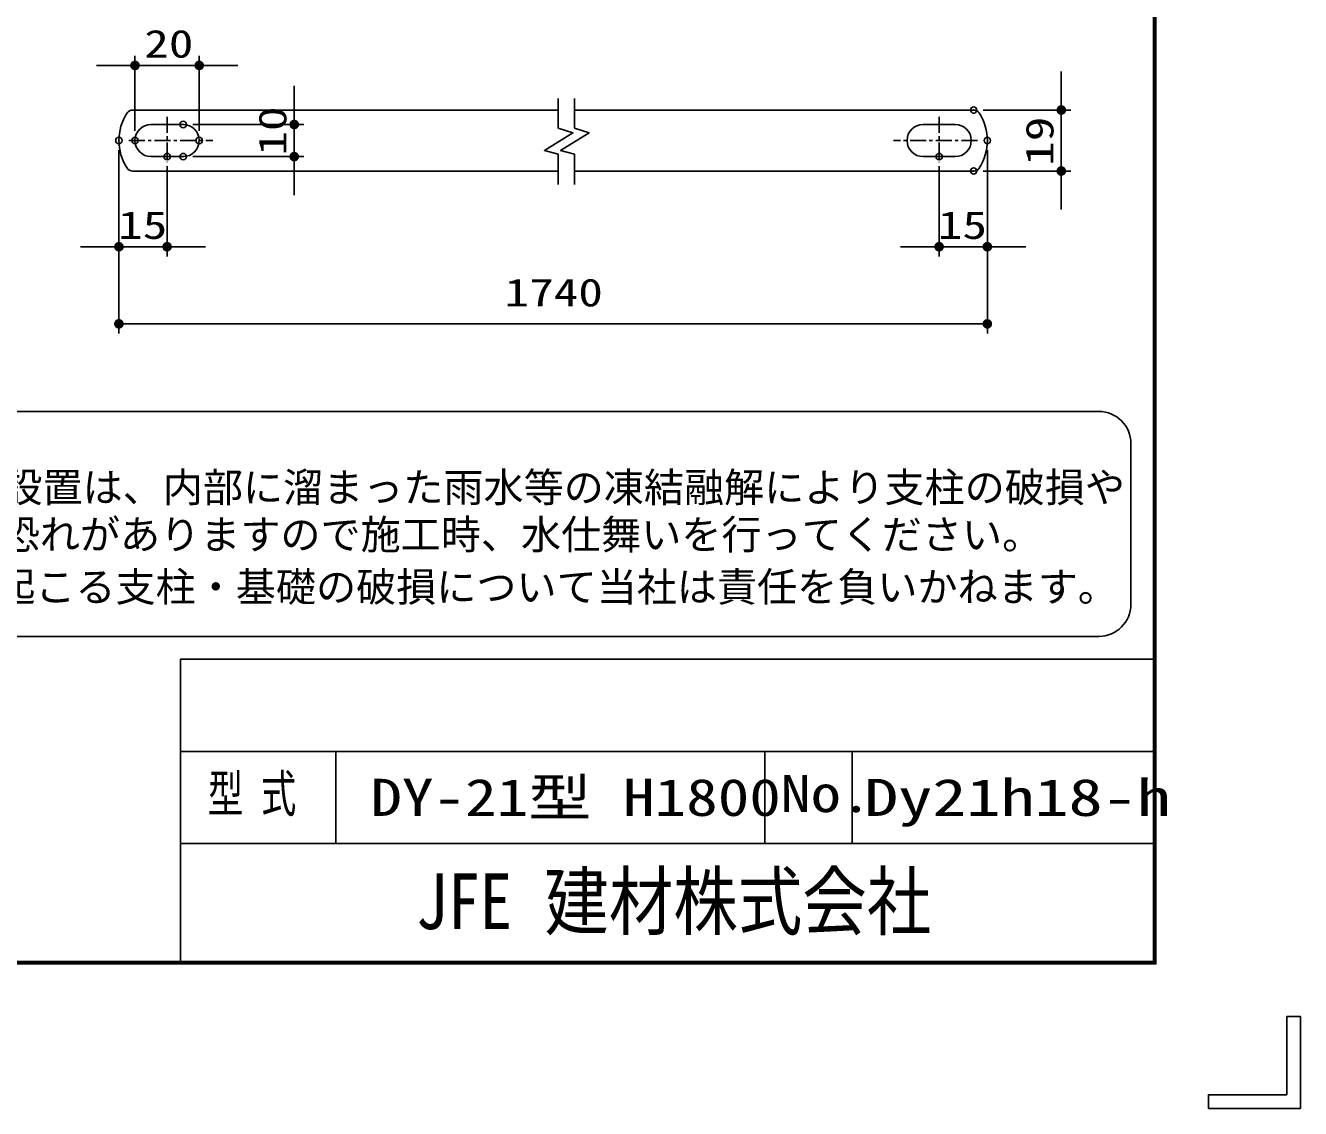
# Model space of a CAD drawing. Units: millimetres, scale not verified, with parts at other scales. Extents: x -4425 to 4425, y -3150 to 3150.
# Drawn here: x 2440 to 4425, y -3150 to -1464 of the extents above; entities that cross this region are included whole.
import ezdxf
from ezdxf.enums import TextEntityAlignment as Align

# ---------------------------------------------------------------- set-up
doc = ezdxf.new("R2010")
doc.units = ezdxf.units.MM
doc.header["$LTSCALE"] = 20
doc.header["$PDMODE"] = 32
doc.header["$PDSIZE"] = 10
doc.linetypes.add('USER1', pattern=[2, 1.25, -0.25, 0.25, -0.25])
for name, color, linetype, lineweight in [('0-0_KOUZOU', 7, 'Continuous', 25), ('0-2_SUNPOU', 1, 'Continuous', 25), ('0-9_WAKU', 7, 'Continuous', 25), ('0-B_D-TTL-TXT', 2, 'Continuous', 25)]:
    doc.layers.add(name, color=color, linetype=linetype, lineweight=lineweight)
doc.layers.add('0-3_DEFPOINTS', color=7, linetype='Continuous')
doc.styles.add('ＭＳ ゴシック', font='')
doc.styles.get('ＭＳ ゴシック').set_extended_font_data('MS Gothic')

# ---------------------------------------------------------------- blocks, each defined once
blk = doc.blocks.new('M1')
at = {"layer": '0-2_SUNPOU'}
blk.add_line((-5, 0), (-38.58, 0), dxfattribs=at)
for points in [[(0, 0), (-5, 0), (-4.96, 0.63)], [(0, 0), (-4.96, -0.63), (-5, 0)], [(0, 0), (-4.96, 0.63), (-4.84, 1.24)], [(0, 0), (-4.84, -1.24), (-4.96, -0.63)], [(0, 0), (-4.84, 1.24), (-4.65, 1.84)], [(0, 0), (-4.65, -1.84), (-4.84, -1.24)], [(0, 0), (-4.65, 1.84), (-4.38, 2.41)], [(0, 0), (-4.38, -2.41), (-4.65, -1.84)], [(0, 0), (-4.38, 2.41), (-4.05, 2.94)], [(0, 0), (-4.05, -2.94), (-4.38, -2.41)], [(0, 0), (-4.05, 2.94), (-3.64, 3.42)], [(0, 0), (-3.64, -3.42), (-4.05, -2.94)], [(0, 0), (-3.64, 3.42), (-3.19, 3.85)], [(0, 0), (-3.19, -3.85), (-3.64, -3.42)], [(0, 0), (-3.19, 3.85), (-2.68, 4.22)], [(0, 0), (-2.68, -4.22), (-3.19, -3.85)], [(0, 0), (-2.68, 4.22), (-2.13, 4.52)], [(0, 0), (-2.13, -4.52), (-2.68, -4.22)], [(0, 0), (-2.13, 4.52), (-1.55, 4.76)], [(0, 0), (-1.55, -4.76), (-2.13, -4.52)], [(0, 0), (-1.55, 4.76), (-0.94, 4.91)], [(0, 0), (-0.94, -4.91), (-1.55, -4.76)], [(0, 0), (-0.94, 4.91), (-0.31, 4.99)], [(0, 0), (-0.31, -4.99), (-0.94, -4.91)], [(0, 0), (-0.31, 4.99), (0.31, 4.99)], [(0, 0), (0.31, -4.99), (-0.31, -4.99)], [(0, 0), (0.31, 4.99), (0.94, 4.91)], [(0, 0), (0.94, 4.91), (1.55, 4.76)], [(0, 0), (1.55, 4.76), (2.13, 4.52)], [(0, 0), (2.13, 4.52), (2.68, 4.22)], [(0, 0), (2.68, 4.22), (3.19, 3.85)], [(0, 0), (3.19, 3.85), (3.64, 3.42)], [(0, 0), (3.64, 3.42), (4.05, 2.94)], [(0, 0), (4.05, 2.94), (4.38, 2.41)], [(0, 0), (4.38, 2.41), (4.65, 1.84)], [(0, 0), (4.65, 1.84), (4.84, 1.24)], [(0, 0), (4.84, 1.24), (4.96, 0.63)], [(0, 0), (4.96, 0.63), (5, 0)], [(0, 0), (0.94, -4.91), (0.31, -4.99)], [(0, 0), (1.55, -4.76), (0.94, -4.91)], [(0, 0), (2.13, -4.52), (1.55, -4.76)], [(0, 0), (2.68, -4.22), (2.13, -4.52)], [(0, 0), (3.19, -3.85), (2.68, -4.22)], [(0, 0), (3.64, -3.42), (3.19, -3.85)], [(0, 0), (4.05, -2.94), (3.64, -3.42)], [(0, 0), (4.38, -2.41), (4.05, -2.94)], [(0, 0), (4.65, -1.84), (4.38, -2.41)], [(0, 0), (4.84, -1.24), (4.65, -1.84)], [(0, 0), (4.96, -0.63), (4.84, -1.24)], [(0, 0), (5, 0), (4.96, -0.63)]]:
    blk.add_solid(points, dxfattribs=at)

msp = doc.modelspace()

# ---------------------------------------------------------------- linework, layer by layer
at = {"layer": '0-0_KOUZOU', "color": 1}
for p, q in [((4052.51, -1565.93), (4052.51, -1535.93)), ((2858.63, -1588.38), (2858.63, -1558.38)), ((3931.19, -1595.93), (4067.51, -1595.93)), ((4052.51, -1690.83), (4052.51, -1595.93)), ((2700.78, -1618.38), (2873.63, -1618.38)), ((2858.63, -1668.38), (2858.63, -1618.38)), ((2585.78, -1658.38), (2585.78, -1943.66)), ((2585.78, -1658.38), (2585.78, -1823.66)), ((3937.44, -1658.38), (3937.44, -1943.66)), ((3937.44, -1658.38), (3937.44, -1823.66)), ((2660.78, -1683.38), (2660.78, -1823.66)), ((2700.78, -1668.38), (2873.63, -1668.38)), ((3862.44, -1683.38), (3862.44, -1823.66)), ((2858.63, -1698.38), (2858.63, -1728.38)), ((3931.19, -1690.83), (4067.51, -1690.83)), ((4052.51, -1720.83), (4052.51, -1750.83)), ((2555.78, -1808.66), (2525.78, -1808.66)), ((2585.78, -1808.66), (2660.78, -1808.66)), ((2690.78, -1808.66), (2720.78, -1808.66)), ((3832.44, -1808.66), (3802.44, -1808.66)), ((3937.44, -1808.66), (3862.44, -1808.66)), ((3967.44, -1808.66), (3997.44, -1808.66)), ((2615.78, -1928.66), (3907.44, -1928.66))]:
    msp.add_line(p, q, dxfattribs=at)
at = {"layer": '0-0_KOUZOU'}
for p, q in [((3269.62, -1623.87), (3269.62, -1578.12)), ((3294.75, -1623.87), (3294.75, -1578.12)), ((3269.62, -1595.9), (2607.07, -1595.88)), ((3916.19, -1595.93), (3294.75, -1595.91)), ((2635.78, -1618.38), (2685.78, -1618.38)), ((3887.44, -1618.38), (3837.44, -1618.38)), ((3269.62, -1711.96), (3269.62, -1664.57)), ((3294.75, -1711.96), (3294.75, -1664.57)), ((2635.78, -1668.38), (2685.78, -1668.38)), ((3887.44, -1668.38), (3837.44, -1668.38)), ((3269.62, -1690.85), (2607.07, -1690.88)), ((3916.19, -1690.83), (3294.75, -1690.85))]:
    msp.add_line(p, q, dxfattribs=at)
at = {"layer": '0-0_KOUZOU', "color": 1, "linetype": 'USER1'}
for p, q in [((2660.78, -1606.62), (2660.78, -1677.24)), ((3862.44, -1606.62), (3862.44, -1677.24)), ((2601.11, -1643.38), (2731.84, -1643.38)), ((3922.12, -1643.38), (3791.38, -1643.38))]:
    msp.add_line(p, q, dxfattribs=at)
at = {"layer": '0-0_KOUZOU'}
for points in [[(3269.62, -1623.87), (3292.4, -1631.58), (3248.02, -1659.06), (3269.62, -1664.57)], [(3294.75, -1623.87), (3317.53, -1631.58), (3273.15, -1659.06), (3294.75, -1664.57)]]:
    msp.add_lwpolyline(points, dxfattribs=at)
for centre, radius, start, end in [((2663.7, -1643.38), 77.92, 146.48676, 213.51324), ((2607.07, -1605.88), 10, 89.99824, 146.48676), ((3916.19, -1605.93), 10, 33.46317, 89.99783), ((3859.53, -1643.38), 77.92, 326.53683, 33.46317), ((2635.78, -1643.38), 25, 90, 270), ((2685.78, -1643.38), 25, 270, 90), ((3837.44, -1643.38), 25, 90, 270), ((3887.44, -1643.38), 25, 270, 90), ((2607.07, -1680.88), 10, 213.51324, 270.00176), ((3916.19, -1680.83), 10, 270.00217, 326.53683)]:
    msp.add_arc(centre, radius, start, end, dxfattribs=at)
at = {"layer": '0-2_SUNPOU'}
for p, q in [((2580.78, -1526.47), (2550.78, -1526.47)), ((2610.78, -1628.38), (2610.78, -1511.47)), ((2610.78, -1526.47), (2710.78, -1526.47)), ((2710.78, -1628.38), (2710.78, -1511.47)), ((2740.78, -1526.47), (2770.78, -1526.47))]:
    msp.add_line(p, q, dxfattribs=at)
at = {"layer": '0-3_DEFPOINTS'}
for p in [(2710.78, -1526.47), (3916.19, -1595.93), (4052.51, -1595.93), (2685.78, -1618.38), (2858.63, -1618.38), (2585.78, -1643.38), (2610.78, -1643.38), (2710.78, -1643.38), (3937.44, -1643.38), (3937.44, -1643.38), (2660.78, -1668.38), (2685.78, -1668.38), (3862.44, -1668.38), (3916.19, -1690.83), (2660.78, -1808.66), (3862.44, -1808.66), (3937.44, -1928.66)]:
    msp.add_point(p, dxfattribs=at)
at = {"layer": '0-9_WAKU'}
for p, q in [((2681.39, -2450.82), (4195.84, -2450.82)), ((2681.39, -2920.9), (2681.39, -2450.82)), ((2681.39, -2594.07), (4195.84, -2594.07)), ((2923.57, -2737.32), (2923.57, -2594.07)), ((3591.03, -2737.32), (3591.03, -2594.07)), ((3727.12, -2737.32), (3727.12, -2594.07)), ((2681.39, -2737.32), (4195.84, -2737.32)), ((4403.35, -3006.65), (4403.35, -3128.41)), ((4281.59, -3149.9), (4424.84, -3149.9))]:
    msp.add_line(p, q, dxfattribs=at)
msp.add_lwpolyline([(-4050.16, 2925.1), (4199.84, 2925.1), (4199.84, -2924.9), (-4050.16, -2924.9)], close=True, dxfattribs=at)
for points in [[(4197.84, 2923.1), (4197.84, -2922.9), (-4048.16, -2922.9)], [(4195.84, 2921.1), (4195.84, -2920.9), (-4046.16, -2920.9)], [(4424.84, -3149.9), (4424.84, -3006.65), (4403.35, -3006.65)], [(4403.35, -3128.41), (4281.59, -3128.41), (4281.59, -3149.9)]]:
    msp.add_lwpolyline(points, dxfattribs=at)
at = {"layer": '0-B_D-TTL-TXT'}
for p, q in [((4110.97, -2065.06), (1665.42, -2065.06)), ((4160.97, -2365.06), (4160.97, -2115.06)), ((1665.42, -2415.06), (4110.97, -2415.06))]:
    msp.add_line(p, q, dxfattribs=at)
for centre, start, end in [((4110.97, -2115.06), 0, 90), ((4110.97, -2365.06), 270, 0)]:
    msp.add_arc(centre, 50, start, end, dxfattribs=at)

# ---------------------------------------------------------------- block references
at = {"layer": '0-0_KOUZOU', "xscale": 1.5, "yscale": 1.5}
for p, rotation in [((4052.51, -1595.93), 270), ((2858.63, -1618.38), 270), ((2858.63, -1668.38), 90), ((4052.51, -1690.83), 90), ((2660.78, -1808.66), 180), ((3937.44, -1808.66), 180), ((2585.78, -1928.66), 180)]:
    msp.add_blockref('M1', p, dxfattribs=dict(at, rotation=rotation))
for p in [(2585.78, -1808.66), (3862.44, -1808.66), (3937.44, -1928.66)]:
    msp.add_blockref('M1', p, dxfattribs=at)
at = {"layer": '0-2_SUNPOU', "xscale": 1.5, "yscale": 1.5}
msp.add_blockref('M1', (2610.78, -1526.47), dxfattribs=at)
at = {"layer": '0-2_SUNPOU', "xscale": 1.5, "yscale": 1.5, "rotation": 180}
msp.add_blockref('M1', (2710.78, -1526.47), dxfattribs=at)

# ---------------------------------------------------------------- texts
at = {"layer": '0-0_KOUZOU', "color": 3, "style": 'ＭＳ ゴシック', "width": 1.3}
for s, p in [('10', (2859.45, -1666.82)), ('19', (4053.34, -1682.67))]:
    msp.add_text(s, height=43.26, rotation=90, dxfattribs=at).set_placement(p, align=Align.BOTTOM_LEFT)
for s, p in [('15', (2584.52, -1809.49)), ('15', (3860.38, -1809.49)), ('1740', (3186.02, -1914.49))]:
    msp.add_text(s, height=43.26, dxfattribs=at).set_placement(p, align=Align.BOTTOM_LEFT)
at = {"layer": '0-2_SUNPOU', "color": 3, "style": 'ＭＳ ゴシック', "width": 1.3}
msp.add_text('20', height=43.26, dxfattribs=at).set_placement((2625.23, -1527.3), align=Align.BOTTOM_LEFT)
at = {"layer": '0-9_WAKU', "style": 'ＭＳ ゴシック'}
for s, height, width, p in [('型 式', 57.73, 0.7, (2724.14, -2705.92)), ('DY-21型 H1800', 57.77, 1.25, (2977.22, -2711.89)), ('No.', 57.73, 1.2, (3615.38, -2705.92)), ('Dy21h18-h', 57.73, 1.35, (3745.77, -2711.89)), ('JFE 建材株式会社', 86.59, 0.85, (3047.58, -2896.69))]:
    msp.add_text(s, height=height, dxfattribs=dict(at, width=width)).set_placement(p, align=Align.BOTTOM_LEFT)
at = {"layer": '0-B_D-TTL-TXT', "color": 7, "style": 'ＭＳ ゴシック'}
for s, p in [('凍結の恐れがある場所への設置は、内部に溜まった雨水等の凍結融解により支柱の破損や', (1655.6, -2219.73)), ('コンクリート基礎の破損の恐れがありますので施工時、水仕舞いを行ってください。', (1651.49, -2293.16)), ('施工による水仕舞い不備で起こる支柱・基礎の破損について当社は責任を負いかねます。 ', (1644.5, -2374.65))]:
    msp.add_text(s, height=45.75, dxfattribs=at).set_placement(p, align=Align.BOTTOM_LEFT)

doc.saveas('drawing.dxf')
